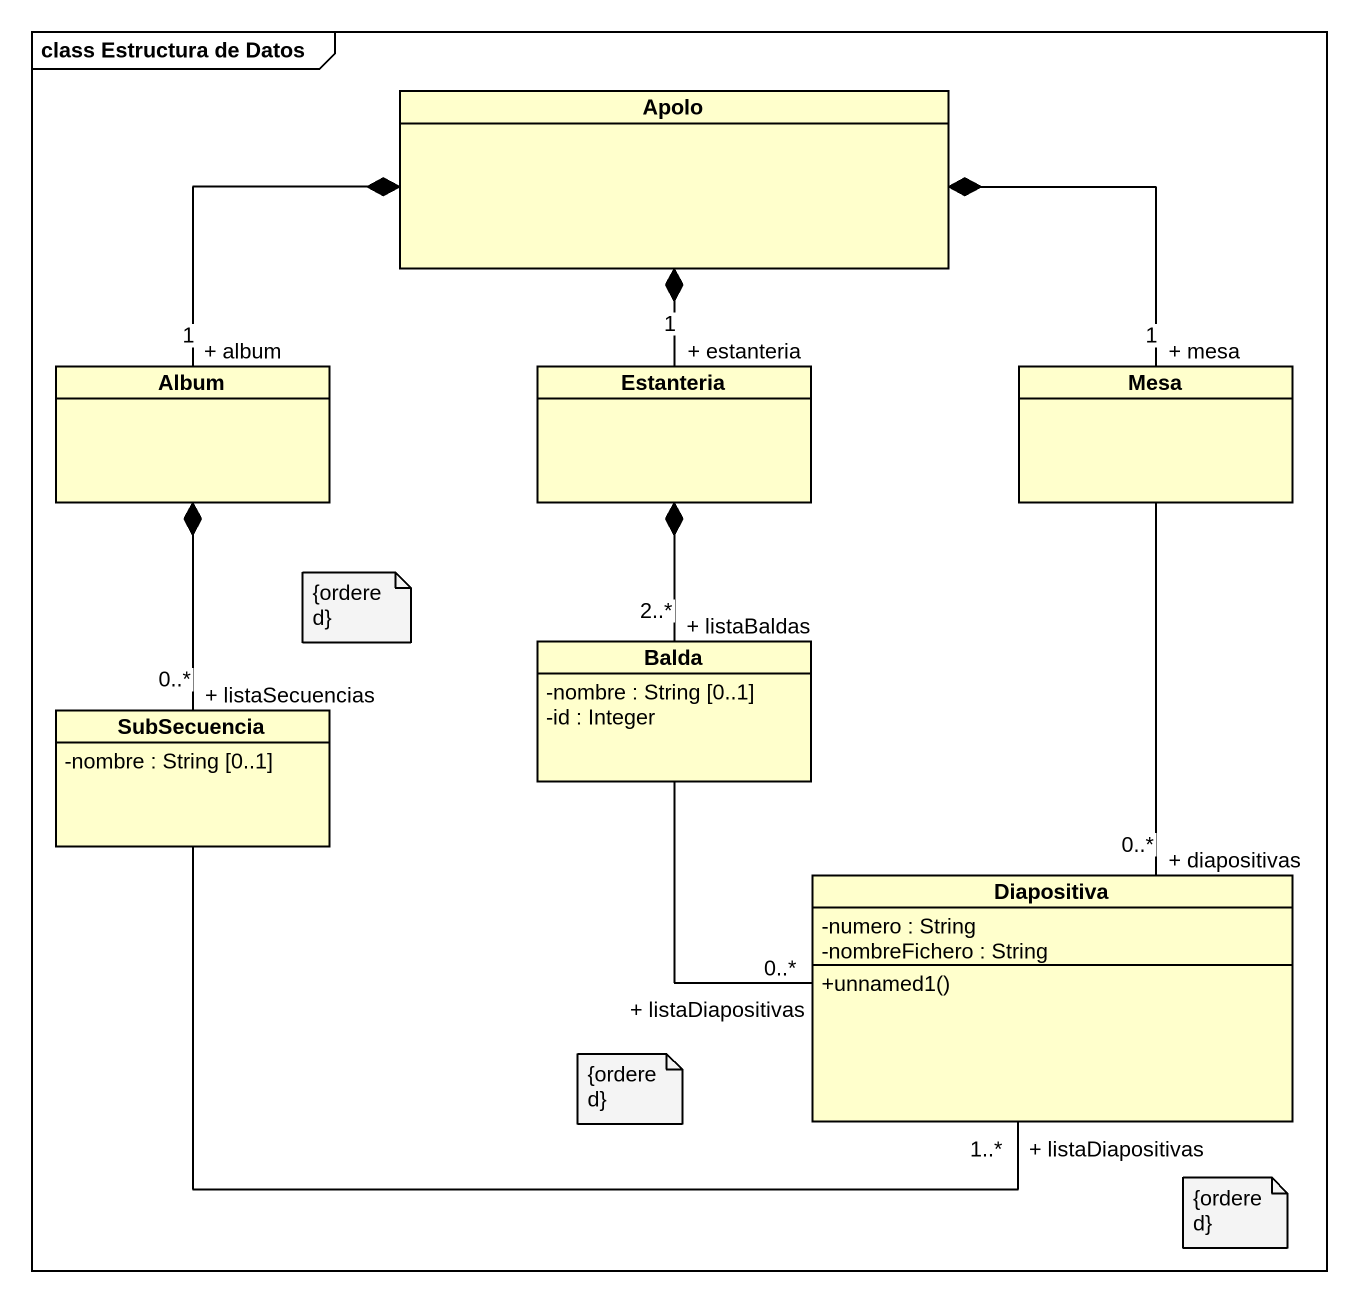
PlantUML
@startuml
mainframe class Estructura de Datos
hide circle
hide empty members
skinparam classAttributeIconSize 0
class Apolo
class Album
class Estanteria
class Mesa
class Balda {
  -nombre : String [0..1]
  -id : Integer
}
class SubSecuencia {
  -nombre : String [0..1]
}
class Diapositiva {
  -numero : String
  -nombreFichero : String
  +unnamed1()
}
Apolo *-left- "1\n+ album" Album
Apolo *-- "1\n+ estanteria" Estanteria
Apolo *-right- "1\n+ mesa" Mesa
Album *-- "0..*\n+ listaSecuencias" SubSecuencia
Estanteria *-- "2..*\n+ listaBaldas" Balda
Mesa -- "0..*\n+ diapositivas" Diapositiva
Balda -- "0..*\n+ listaDiapositivas" Diapositiva
SubSecuencia -right- "1..*\n+ listaDiapositivas" Diapositiva
note as N1
  {ordered}
end note
note as N2
  {ordered}
end note
note as N3
  {ordered}
end note
@enduml
